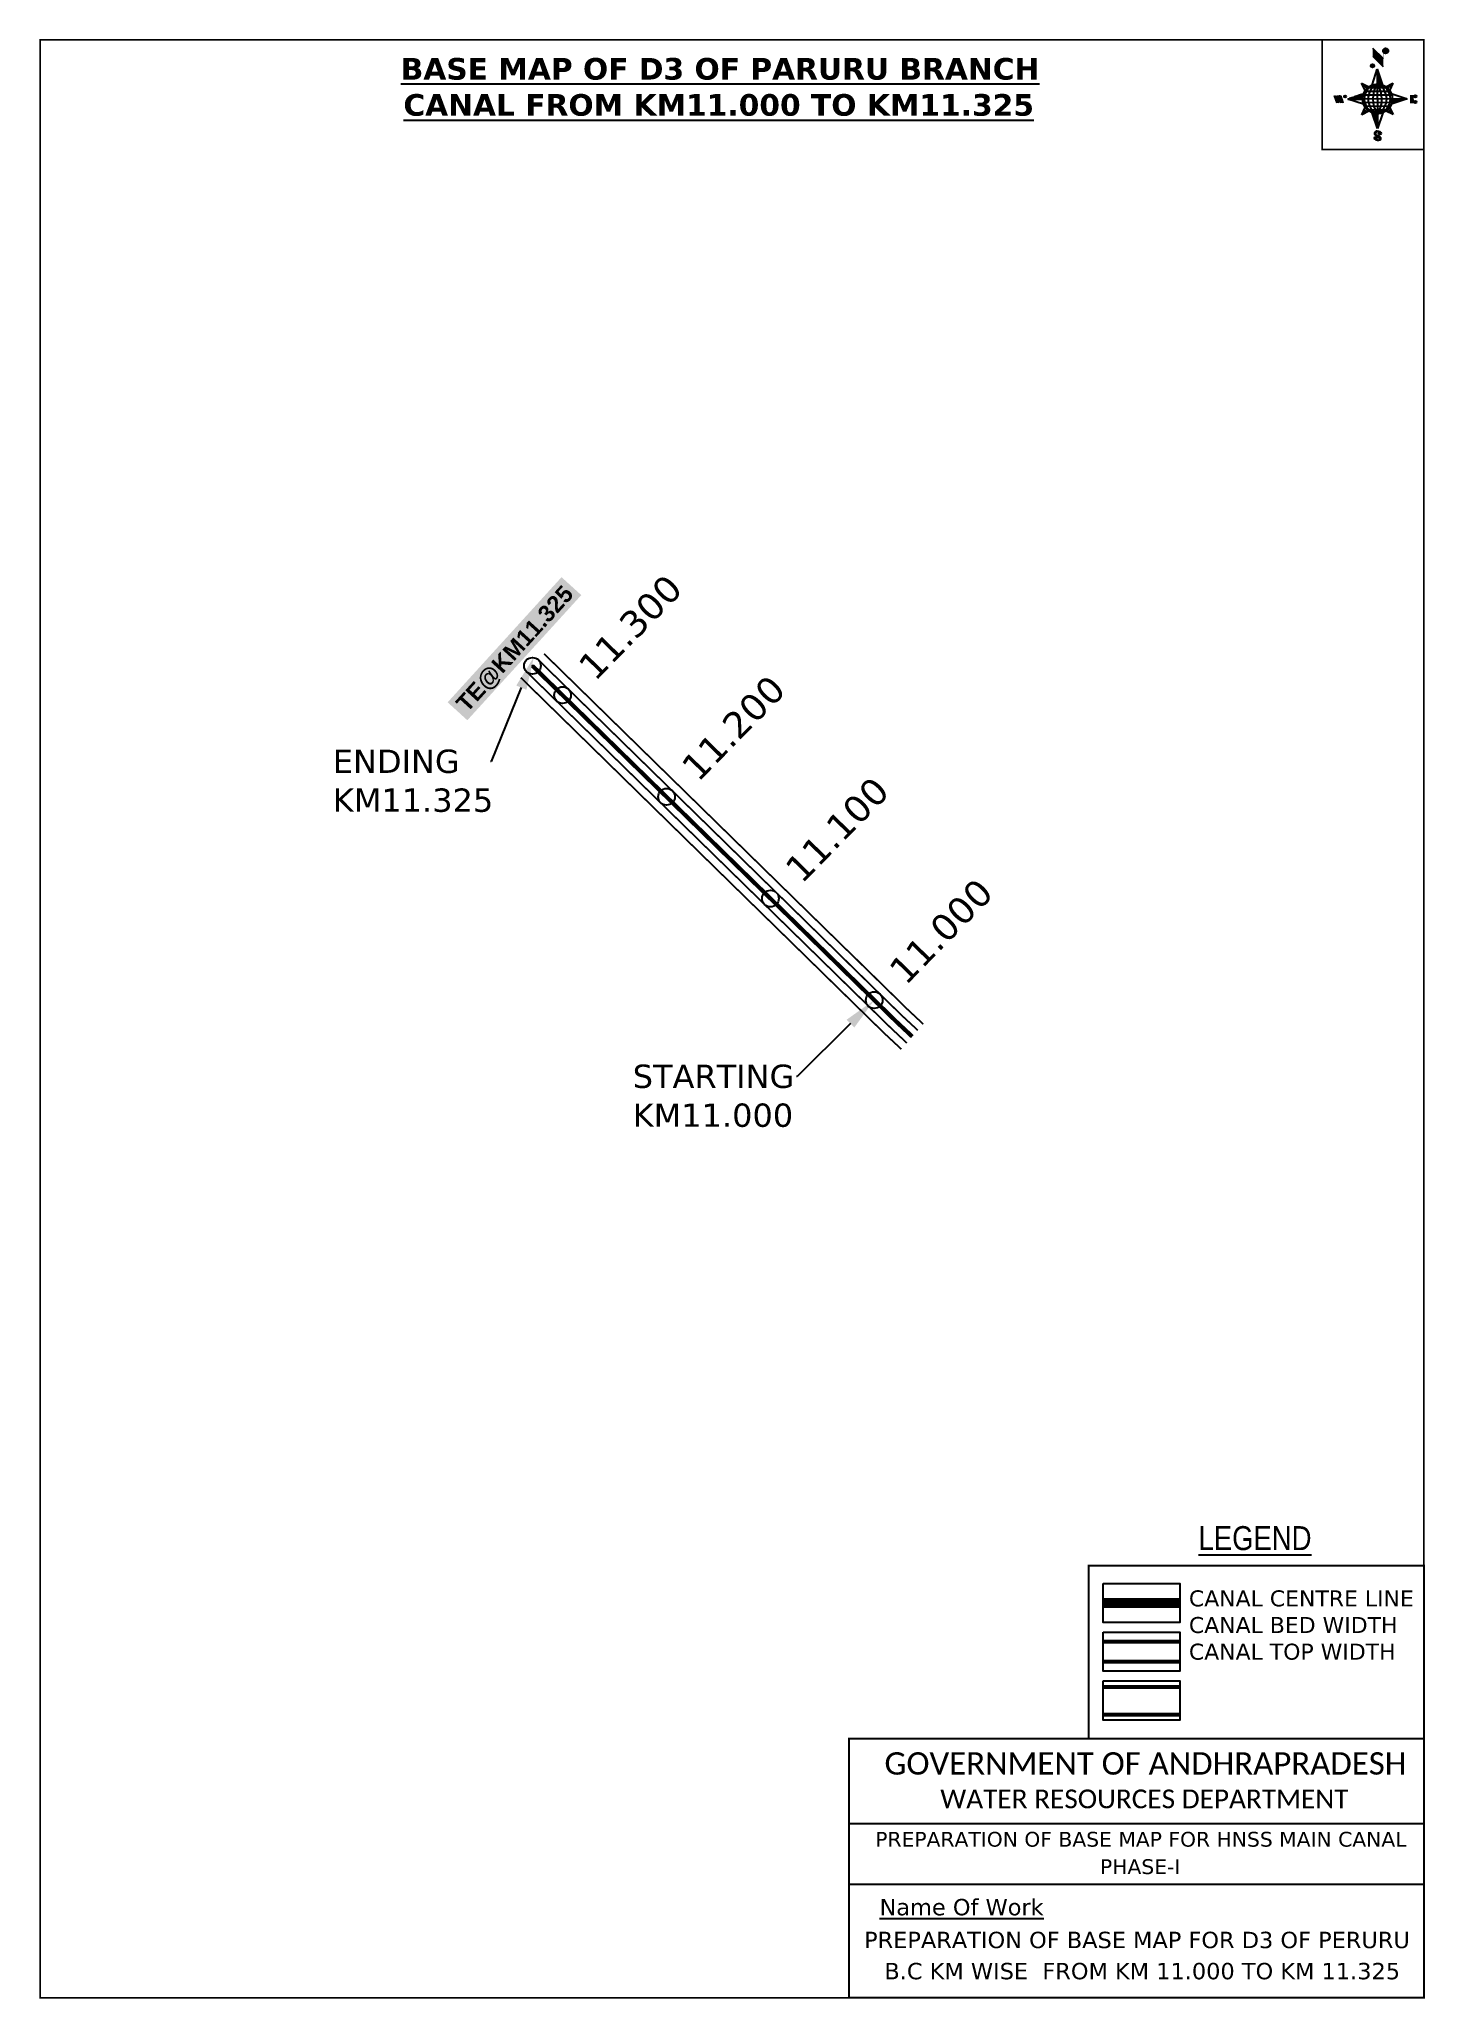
# Model space of a CAD drawing. Header units: inches. Extents: x 730306 to 731139, y 1630404 to 1631581.
import ezdxf
from ezdxf import colors
from ezdxf.entities.mleader import LeaderData, LeaderLine
from ezdxf.enums import TextEntityAlignment as Align
from ezdxf.math import Vec2, Vec3

# ---------------------------------------------------------------- set-up
doc = ezdxf.new("R2010")
doc.units = ezdxf.units.IN
doc.header["$MEASUREMENT"] = 0
doc.header["$PDMODE"] = 32
doc.header["$PDSIZE"] = 10
doc.linetypes.add('HIDDEN2', pattern=[0.1875, 0.125, -0.0625])
for name, color, linetype in [('AQUADUCT', 1, 'Continuous'), ('bord', 1, 'Continuous'), ('CANAL1', 1, 'Continuous'), ('CSMark', 72, 'Continuous'), ('DCBMS', 232, 'Continuous'), ('PAGE', 7, 'Continuous'), ('STRUCTURE', 5, 'Continuous'), ('TEXT', 7, 'Continuous')]:
    doc.layers.add(name, color=color, linetype=linetype)
doc.styles.add('ARIALN', font='ARIALN_1.TTF')
doc.styles.get("Standard").update_dxf_attribs({"font": 'verdana_0.ttf'})
pattern_1 = [(267.297113149, (-8720374.938, 50637915.138), (10.5367255337, -0.497431438), [])]
pattern_2 = [(357.297113149, (-8720374.938, 50637915.138), (0.497431438, 10.5367255337), [])]

# ---------------------------------------------------------------- blocks, each defined once
blk = doc.blocks.new('*X17')
at = {"color": 0, "linetype": 'Continuous'}
for p, q in [((6321.6, 240.5), (6322.3, 241.2)), ((6321.6, 240.3), (6322.3, 241)), ((6321.6, 240.1), (6322.3, 240.8)), ((6321.6, 239.9), (6322.4, 240.7)), ((6321.6, 239.8), (6322.4, 240.6)), ((6321.6, 239.6), (6322.5, 240.5)), ((6321.6, 239.4), (6322.5, 240.3)), ((6321.6, 239.2), (6322.6, 240.2)), ((6321.7, 239.1), (6322.6, 240.1)), ((6321.8, 240.8), (6322.4, 241.4)), ((6321.8, 239), (6322.7, 240)), ((6321.8, 239), (6322.8, 239.9)), ((6321.9, 238.9), (6322.9, 239.8)), ((6322, 238.8), (6323, 239.7)), ((6322.1, 241.3), (6322.4, 241.6)), ((6322.1, 238.7), (6323.1, 239.6)), ((6322.2, 238.6), (6323.1, 239.6)), ((6322.3, 238.5), (6323.2, 239.5)), ((6322.4, 238.5), (6323.3, 239.4)), ((6322.5, 238.4), (6323.4, 239.3)), ((6322.7, 238.4), (6323.6, 239.3)), ((6322.8, 238.3), (6323.7, 239.2)), ((6322.9, 238.3), (6323.8, 239.1)), ((6323.1, 238.2), (6323.9, 239.1)), ((6323.2, 238.2), (6324, 239)), ((6323.3, 238.2), (6324.2, 239)), ((6323.5, 238.1), (6324.3, 238.9)), ((6323.7, 238.1), (6324.4, 238.9)), ((6323.8, 238.1), (6324.6, 238.8)), ((6324.1, 238.2), (6324.7, 238.8)), ((6324.3, 238.3), (6324.9, 238.8)), ((6324.6, 238.3), (6325.1, 238.8)), ((6324.8, 238.4), (6325.2, 238.8)), ((6325.1, 238.5), (6325.4, 238.8)), ((6325.4, 238.6), (6325.6, 238.8))]:
    blk.add_line(p, q, dxfattribs=at)
blk = doc.blocks.new('*X16')
at = {"color": 0, "linetype": 'Continuous'}
for p, q in [((6324.4, 240.3), (6324.5, 240.4)), ((6324.6, 240.3), (6324.8, 240.5)), ((6324.7, 240.2), (6325, 240.5)), ((6324.8, 240.2), (6325.2, 240.6)), ((6325, 240.1), (6325.5, 240.6)), ((6325.1, 240.1), (6325.6, 240.6)), ((6325.2, 240), (6325.8, 240.6)), ((6325.3, 240), (6326, 240.6)), ((6325.4, 239.9), (6326.1, 240.6)), ((6325.5, 239.8), (6326.2, 240.5)), ((6325.6, 239.8), (6326.3, 240.5)), ((6325.7, 239.7), (6326.5, 240.4)), ((6325.9, 239.6), (6326.6, 240.3)), ((6326, 239.5), (6326.7, 240.3)), ((6326, 239.4), (6326.8, 240.2)), ((6326.1, 239.3), (6327, 240.2)), ((6326.2, 239.3), (6327.1, 240.1)), ((6326.3, 239.2), (6327.1, 240)), ((6326.4, 239.1), (6327.2, 239.9)), ((6326.5, 239), (6327.3, 239.8)), ((6326.5, 238.9), (6327.4, 239.7)), ((6326.6, 238.8), (6327.5, 239.6)), ((6326.7, 238.7), (6327.5, 239.5)), ((6326.8, 238.6), (6327.6, 239.4)), ((6326.8, 238.5), (6327.7, 239.3)), ((6326.8, 236.5), (6327.4, 237)), ((6326.9, 238.3), (6327.8, 239.2)), ((6326.9, 238.2), (6327.9, 239.1)), ((6326.9, 236.8), (6327.6, 237.4)), ((6327, 238.1), (6327.8, 239)), ((6327, 237.9), (6327.8, 238.8)), ((6327, 237.8), (6327.8, 238.6)), ((6327, 237.6), (6327.8, 238.4)), ((6327, 237.4), (6327.8, 238.2)), ((6327, 237.3), (6327.8, 238)), ((6327, 237.1), (6327.8, 237.9))]:
    blk.add_line(p, q, dxfattribs=at)
blk = doc.blocks.new('H')
at = {"layer": 'bord', "extrusion": (0.000427885, 0.004792, 0.999988)}
h = blk.add_hatch(dxfattribs=at)
h.set_pattern_fill('LINE', color=8, scale=84.387686, angle=-2.7029, style=0)
h.set_pattern_definition(pattern_2)
h.paths.add_polyline_path([(-492, 786, -0.090992), (-448, 775), (-486, 912)])
h = blk.add_hatch(dxfattribs=at)
h.set_pattern_fill('LINE', color=8, scale=84.387686, angle=-92.7029, style=0)
h.set_pattern_definition(pattern_1)
h.paths.add_polyline_path([(-625, 665, -0.090992), (-615, 710), (-751, 671)])
h = blk.add_hatch(dxfattribs=at)
h.set_pattern_fill('LINE', color=8, scale=84.387686, angle=-2.7029, style=0)
h.set_pattern_definition(pattern_2)
h.paths.add_polyline_path([(-504, 533, -0.090992), (-549, 543), (-510, 406)])
h = blk.add_hatch(dxfattribs=at)
h.set_pattern_fill('LINE', color=8, scale=84.387686, angle=-92.7029, style=0)
h.set_pattern_definition(pattern_1)
h.paths.add_polyline_path([(-246, 647), (-372, 653, -0.090992), (-382, 609)])
for p, q in [((-519, 1020, -1217), (-435, 927, -1216)), ((-516, 1087, -1217), (-432, 994, -1217)), ((-538, 774, -1216), (-487, 906, -1216)), ((-487, 906, -1216), (-493, 780, -1216)), ((-487, 906, -1216), (-448, 769, -1216)), ((-865, 701, -1215), (-847, 638, -1215)), ((-847, 700, -1215), (-829, 637, -1215)), ((-829, 699, -1215), (-811, 636, -1215)), ((-829, 699, -1215), (-811, 698, -1215)), ((-811, 698, -1215), (-794, 635, -1215)), ((-752, 665, -1215), (-615, 704, -1215)), ((-627, 794, -1216), (-567, 760, -1216)), ((-627, 794, -1216), (-584, 747, -1215)), ((-599, 731, -1215), (-627, 794, -1216)), ((-421, 753, -1216), (-359, 781, -1216)), ((-359, 781, -1216), (-405, 739, -1216)), ((-359, 781, -1216), (-392, 721, -1215)), ((-379, 693, -1215), (-246, 641, -1215)), ((-213, 669, -1215), (-217, 601, -1215)), ((-752, 665, -1215), (-625, 659, -1215)), ((-619, 614, -1215), (-752, 665, -1215)), ((-639, 526, -1214), (-606, 585, -1215)), ((-639, 526, -1214), (-593, 568, -1215)), ((-577, 553, -1215), (-639, 526, -1214)), ((-511, 400, -1214), (-549, 537, -1214)), ((-460, 533, -1215), (-511, 400, -1214)), ((-505, 527, -1214), (-511, 400, -1214)), ((-371, 513, -1214), (-431, 546, -1215)), ((-371, 513, -1214), (-414, 560, -1215)), ((-399, 576, -1215), (-371, 513, -1214)), ((-246, 641, -1215), (-383, 603, -1215)), ((-373, 647, -1215), (-246, 641, -1215)), ((-197, 600, -1215), (-194, 668, -1215))]:
    blk.add_line(p, q, dxfattribs=at)
at = {"layer": 'bord', "color": 8, "linetype": 'ByBlock', "extrusion": (0.000427885, 0.004792, 0.999988)}
for p, q in [((-375, 679, -1215), (-620, 691, -1215)), ((-386, 711, -1215), (-605, 722, -1215)), ((-411, 744, -1216), (-578, 752, -1216)), ((-493, 780, -1216), (-505, 527, -1214)), ((-373, 647, -1215), (-625, 659, -1215)), ((-378, 616, -1215), (-623, 628, -1215)), ((-392, 585, -1215), (-611, 595, -1215)), ((-420, 555, -1215), (-587, 562, -1215))]:
    blk.add_line(p, q, dxfattribs=at)
at = {"layer": 'bord', "extrusion": (0.000427885, 0.004792, 0.999988), "elevation": -1212}
for points, const_width in [([(-522, 960), (-516, 1093)], 1.61), ([(-434, 933), (-428, 1066)], 1.61), ([(-870, 707), (-846, 706)], 0.642), ([(-829, 643), (-821, 678)], 0.642), ([(-793, 641), (-782, 694)], 0.642), ([(-223, 676), (-174, 673)], 0.706), ([(-829, 643), (-855, 644)], 0.642), ([(-811, 642), (-784, 641)], 0.642), ([(-177, 605), (-226, 607)], 0.706), ([(-195, 645), (-185, 644)], 0.706)]:
    blk.add_lwpolyline(points, dxfattribs=dict(at, const_width=const_width))
for points, const_width in [([(-414, 1073, 1), (-398, 1058, 1)], 22.3), ([(-530, 950, 1), (-520, 939, 1)], 14.8), ([(-776, 697, 1), (-769, 690, 1)], 8.9), ([(-180, 618, 1), (-173, 611, 1)], 9.79), ([(-178, 667, 1), (-171, 660, 1)], 9.79), ([(-490, 362, 1), (-498, 369, 1)], 11.1), ([(-525, 322, 1), (-533, 329, 1)], 11.1)]:
    blk.add_lwpolyline(points, format="xyb", close=True, dxfattribs=dict(at, const_width=const_width))
for points in [[(-537, 317), (-531, 310), (-520, 307), (-505, 307), (-494, 310), (-486, 318), (-487, 326), (-491, 333), (-494, 336), (-503, 341), (-522, 347), (-530, 352), (-534, 355), (-537, 363), (-537, 373), (-530, 381), (-520, 384), (-504, 384), (-493, 380), (-487, 373)], [(-522, 348), (-526, 354), (-528, 361), (-528, 371), (-526, 375), (-521, 381), (-515, 384)], [(-505, 307), (-499, 312), (-497, 319), (-497, 327), (-501, 335), (-509, 343)]]:
    blk.add_lwpolyline(points, dxfattribs=at)
at = {"layer": 'bord', "extrusion": (0.000427885, 0.004792, 0.999988)}
for centre, radius in [((-406, 1065, -1212), 22.3), ((-525, 944, -1212), 14.8), ((-773, 694, -1212), 8.9), ((-498, 659, -1212), 127), ((-177, 615, -1212), 9.79), ((-174, 663, -1212), 9.79), ((-494, 365, -1212), 11.1), ((-529, 325, -1212), 11.1)]:
    blk.add_circle(centre, radius, dxfattribs=at)
at = {"layer": 'bord', "color": 8, "linetype": 'ByBlock', "extrusion": (0.000427885, 0.004792, 0.999988)}
for centre, radius, start, end in [((-482, 658, -1212), 128, 94.9254, 259.6691), ((-437, 656, -1212), 141, 113.2864, 241.308), ((-316, 651, -1212), 222, 142.5892, 212.0053), ((-560, 662, -1212), 141, 293.2864, 61.308), ((-681, 668, -1212), 222, 322.5892, 32.0053), ((-515, 660, -1212), 128, 274.9254, 79.6691)]:
    blk.add_arc(centre, radius, start, end, dxfattribs=at)
at = {"layer": 'bord', "extrusion": (0.000427885, 0.004792, 0.999988)}
for points in [[(-516, 1093, -1212), (-431, 1000, -1212), (-519, 1026, -1212), (-434, 933, -1212)], [(-864, 707, -1212), (-846, 706, -1212), (-846, 644, -1212), (-829, 643, -1212)], [(-829, 705, -1212), (-811, 704, -1212), (-811, 642, -1212), (-793, 641, -1212)], [(-193, 674, -1212), (-197, 606, -1212), (-213, 675, -1212), (-216, 607, -1212)]]:
    blk.add_solid(points, dxfattribs=at)
at = {"layer": 'bord', "extrusion": (0.000427885, 0.004792, 0.999988), "xscale": 7.977342409717546, "yscale": 7.977342408231451, "zscale": 7.977342408476333, "rotation": 138.0840426661453}
for name, p in [('*X16', (38301, -31929, -1212)), ('*X17', (38314, -31951, -1212))]:
    blk.add_blockref(name, p, dxfattribs=at)

msp = doc.modelspace()

# ---------------------------------------------------------------- linework, layer by layer
at = {"layer": 'CANAL1', "color": 1, "linetype": 'HIDDEN2', "ltscale": 100}
msp.add_lwpolyline([(730620.6, 1631187.1, 2.5, 2.5, 0), (730602.7, 1631204.6, 0, 0, 0)], format="xyseb", dxfattribs=at)
at = {"layer": 'CANAL1', "color": 5, "const_width": 1}
for points in [[(730834.1, 1630985.8), (730824.5, 1630994.7), (730711.6, 1631105.2), (730606.2, 1631208.2)], [(730827.5, 1630978.2), (730817.6, 1630987.5), (730704.6, 1631098), (730599.2, 1631201)], [(730834.1, 1630985.8), (730824.5, 1630994.7), (730789.5, 1631028.9)], [(730827.5, 1630978.2), (730817.6, 1630987.5), (730782.4, 1631021.9)]]:
    msp.add_lwpolyline(points, dxfattribs=at)
at = {"layer": 'CANAL1', "color": 200, "const_width": 1}
for points in [[(730837.4, 1630989.5), (730828, 1630998.3), (730715.1, 1631108.7), (730609.7, 1631211.8)], [(730824.2, 1630974.5), (730814.1, 1630983.9), (730701.1, 1631094.4), (730595.7, 1631197.5)], [(730837.4, 1630989.5), (730828, 1630998.3), (730793.1, 1631032.5)], [(730824.2, 1630974.5), (730814.1, 1630983.9), (730778.9, 1631018.3)]]:
    msp.add_lwpolyline(points, dxfattribs=at)
at = {"layer": 'CANAL1', "color": 1, "linetype": 'HIDDEN2', "ltscale": 100, "const_width": 2.5}
for points in [[(730830.8, 1630982), (730821.1, 1630991.1), (730708.1, 1631101.6), (730620.6, 1631187.1)], [(730830.8, 1630982), (730821.1, 1630991.1), (730786, 1631025.4)]]:
    msp.add_lwpolyline(points, dxfattribs=at)
at = {"layer": 'CANAL1', "color": 1, "linetype": 'HIDDEN2', "ltscale": 100, "const_width": 6, "elevation": -0.4}
msp.add_lwpolyline([(730991.5, 1630642), (730945.5, 1630642)], dxfattribs=at)
at = {"layer": 'CANAL1', "color": 5, "const_width": 2.4, "elevation": -0.4}
for points in [[(730991.5, 1630618.8), (730945.5, 1630618.8)], [(730991.5, 1630606.8), (730945.5, 1630606.8)]]:
    msp.add_lwpolyline(points, dxfattribs=at)
at = {"layer": 'CANAL1', "color": 200, "const_width": 2.4, "elevation": -0.4}
for points in [[(730991.5, 1630591.5), (730945.5, 1630591.5)], [(730991.5, 1630575), (730945.5, 1630575)]]:
    msp.add_lwpolyline(points, dxfattribs=at)
at = {"layer": 'PAGE', "const_width": 1}
msp.add_lwpolyline([(730307, 1631580.3), (730307, 1630405), (731138, 1630405), (731138, 1631580.3), (730307, 1631580.3)], dxfattribs=at)
at = {"layer": 'PAGE'}
for points, const_width in [([(731138, 1631580.3), (731076.9, 1631580.3), (731076.9, 1631514.5), (731138, 1631514.5)], 1), ([(731138, 1630560.6), (730936.7, 1630560.6), (730936.7, 1630664.4), (731138, 1630664.4)], 1.2), ([(730792.7, 1630560.6), (731138, 1630560.6), (731138, 1630405), (730792.8, 1630405)], 1.2)]:
    msp.add_lwpolyline(points, close=True, dxfattribs=dict(at, const_width=const_width))
at = {"layer": 'PAGE', "elevation": -0.4}
for points in [[(730945.5, 1630653.8), (730991.5, 1630653.8), (730991.5, 1630630.3), (730945.5, 1630630.3)], [(730945.5, 1630624.5), (730991.5, 1630624.5), (730991.5, 1630601), (730945.5, 1630601)], [(730945.5, 1630595.2), (730991.5, 1630595.2), (730991.5, 1630571.7), (730945.5, 1630571.7)]]:
    msp.add_lwpolyline(points, close=True, dxfattribs=at)
at = {"layer": 'PAGE'}
for points in [[(730792.7, 1630509.7), (731138, 1630509.7)], [(730792.8, 1630473.3), (731138, 1630473.3)]]:
    msp.add_lwpolyline(points, dxfattribs=at)
at = {"layer": 'STRUCTURE', "color": 3}
for p in [(730602.7, 1631204.6), (730620.8, 1631187), (730683.2, 1631126), (730745.6, 1631064.9), (730807.9, 1631003.9), (730807.9, 1631003.9)]:
    msp.add_point(p, dxfattribs=at)

# ---------------------------------------------------------------- block references
at = {"layer": 'AQUADUCT', "color": 1, "xscale": 0.0703495379661093, "yscale": 0.07034953800030053, "zscale": 0.07034953795990817, "rotation": 3.078330607406165}
msp.add_blockref('H', (731147.6, 1631500.9, 85.4), dxfattribs=at)

# ---------------------------------------------------------------- texts
at = {"layer": 'CSMark', "color": 1}
for s, rotation, p in [('11.300', 45.6418, (730634.5, 1631200.4)), ('11.200', 45.6418, (730696.4, 1631139.9)), ('11.100', 45.6329, (730758.7, 1631078.9)), ('11.000', 45.6329, (730821.1, 1631017.9)), ('11.000', 45.6329, (730821.1, 1631017.9))]:
    msp.add_text(s, height=16, rotation=rotation, dxfattribs=at).set_placement(p, align=Align.MIDDLE_LEFT)
at = {"layer": 'PAGE', "extrusion": (0.000201441, 0.004807, 0.999988), "style": 'ARIALN'}
msp.add_text('%%ULEGEND', height=14.4, rotation=359.9999, dxfattribs=at).set_placement((731036.6, 1630661.4, 7985.7), align=Align.MIDDLE)
at = {"layer": 'PAGE', "extrusion": (0.000201441, 0.004807, 0.999988)}
for s, height, p in [('PREPARATION OF BASE MAP FOR HNSS MAIN CANAL', 8.878, (730808.5, 1630476.2, 7984.7)), ('%%UName Of Work', 9.822, (730811.1, 1630435, 7983.4))]:
    msp.add_text(s, height=height, rotation=359.9999, dxfattribs=at).set_placement(p)
for s, height, p in [('PHASE-I', 8.88, (730967.6, 1630464.2, 7984.7)), ('PREPARATION OF BASE MAP FOR D3 OF PERURU', 9.822, (730965.7, 1630420.2, 7983.5)), (' B.C KM WISE  FROM KM 11.000 TO KM 11.325', 9.822, (730966.7, 1630401.5, 7983.5))]:
    msp.add_text(s, height=height, rotation=359.9999, dxfattribs=at).set_placement(p, align=Align.MIDDLE_CENTER)
at = {"layer": 'PAGE', "extrusion": (0.000201441, 0.004807, 0.999988), "attachment_point": 1, "text_direction": (1, -1e-06, -0.000201)}
for s, insert, char_height, width in [('CANAL CENTRE LINE CANAL BED WIDTH {\\H2.3741x; }CANAL TOP WIDTH{\\H1.9188x; }', (730996.9, 1630649.6, -0.4), 9.6, 168.926), ('\\pi3.5885;{\\fCalibri|b0|i0|c0|p34;\\H1.3333x;GOVERNMENT OF ANDHRAPRADESH\\P\\pi37.073;\\H0.83998x;WATER RESOURCES DEPARTMENT}', (730810.5, 1630552.4, -1.3), 10.059, 321.276)]:
    msp.add_mtext(s, dxfattribs=dict(at, insert=insert, char_height=char_height, width=width))
at = {"layer": 'STRUCTURE', "color": 5, "insert": (730556, 1631182.9), "char_height": 10, "width": 95.605, "attachment_point": 1, "rotation": 47.685, "bg_fill": 1, "box_fill_scale": 1.3, "bg_fill_color": 7, "bg_fill_true_color": 16777215, "bg_fill_transparency": 4390977}
msp.add_mtext('{\\fArial|b1|i0|c0|p34;\\C1;TE@KM11.325}', dxfattribs=at)
at = {"layer": 'TEXT', "color": 1, "insert": (730515.6, 1631569.5), "char_height": 13, "width": 395.395, "attachment_point": 1}
msp.add_mtext('\\pi7.9706;{\\fVerdana|b1|i0|c0|p34;\\LBASE MAP OF D3 OF PARURU BRANCH \\P\\pi9.564;CANAL FROM KM11.000 TO KM11.325}', dxfattribs=at)

# ---------------------------------------------------------------- leaders
at = {"layer": 'DCBMS', "color": 5}
ml = msp.add_multileader_mtext('Standard', dxfattribs=at)
ml.set_content('ENDING \\PKM11.325', color=5)
ml.set_leader_properties()
ml.build(insert=Vec2(0, 0))
ml.multileader.update_dxf_attribs({"dogleg_length": 0.36, "arrow_head_size": 20})
ctx = ml.context
ctx.base_point, ctx.char_height, ctx.arrow_head_size, ctx.landing_gap_size, ctx.plane_origin = Vec3(730482.7, 1631147.1), 14, 20, 0.09, Vec3(731377.4, 1631427.3)
notes = []
notes.append((ctx, [(0, (1, 1, 0), (730577.8, 1631147.1), (-1, 0), 0.36, [(0, [(730603.6, 1631210)], 0, [])])]))
ctx.mtext.insert, ctx.mtext.width, ctx.mtext.flow_direction = Vec3(730482.8, 1631154.3), 121.426, 5
ml = msp.add_multileader_mtext('Standard', dxfattribs=at)
ml.set_content('STARTING \\PKM11.000', color=5)
ml.set_leader_properties()
ml.build(insert=Vec2(0, 0))
ml.multileader.update_dxf_attribs({"dogleg_length": 0.36, "arrow_head_size": 20})
ctx = ml.context
ctx.base_point, ctx.char_height, ctx.arrow_head_size, ctx.landing_gap_size, ctx.plane_origin = Vec3(730662.8, 1630958.1), 14, 20, 0.09, Vec3(731711.6, 1630973.5)
notes.append((ctx, [(0, (1, 1, 0), (730761.6, 1630958.1), (-1, 0), 0.36, [(0, [(730807.9, 1631003.9)], 0, [])])]))
ctx.mtext.insert, ctx.mtext.width, ctx.mtext.flow_direction = Vec3(730662.9, 1630965.2), 121.426, 5
for ctx, leaders in notes:
    for number, flags, end, landing, length, lines in leaders:
        leader = LeaderData()
        leader.index, (leader.has_last_leader_line, leader.has_dogleg_vector, leader.attachment_direction) = number, flags
        leader.last_leader_point, leader.dogleg_vector, leader.dogleg_length = Vec3(end), Vec3(landing), length
        for number, points, colour, breaks in lines:
            line = LeaderLine()
            line.index, line.vertices, line.color, line.breaks = number, Vec3.list(points), colors.encode_raw_color(colour), breaks
            leader.lines.append(line)
        ctx.leaders.append(leader)

doc.saveas('drawing.dxf')
